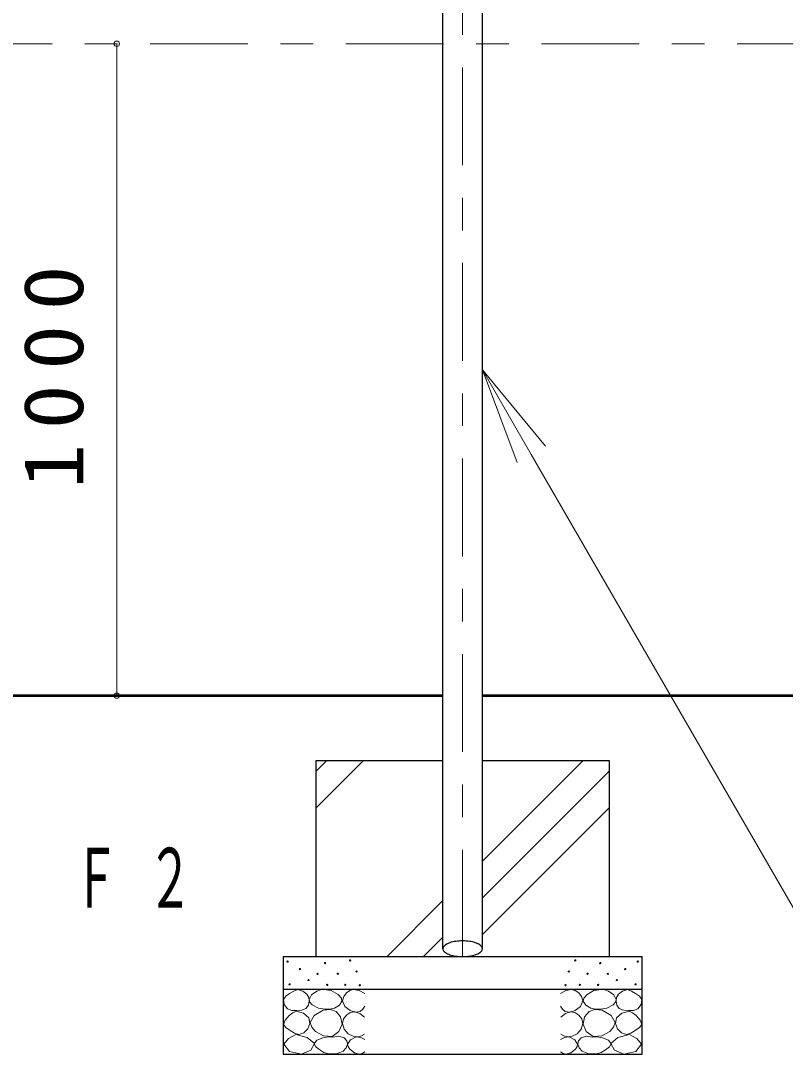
# Model space of a CAD drawing. Units: millimetres on the paper, scale 1:50. Extents: x 200 to 618, y 141 to 438.
# Drawn here: x 295.38 to 318.82, y 198.09 to 229.8 of the extents above; entities that cross this region are included whole.
import ezdxf

# ---------------------------------------------------------------- set-up
doc = ezdxf.new("R2010")
doc.units = ezdxf.units.MM
doc.linetypes.add('USER2', pattern=[6, 3, -1, 1, -1])
doc.layers.add('線', color=2, linetype='Continuous', lineweight=25)
doc.layers.add('補助', color=2, linetype='Continuous', lineweight=13)
doc.styles.add('ＭＳ ゴシック', font='')
doc.styles.get('ＭＳ ゴシック').set_extended_font_data('MS Gothic')

# ---------------------------------------------------------------- blocks, each defined once
blk = doc.blocks.new('dimension_origin')
at = {"color": 0, "linetype": 'Continuous', "lineweight": -2}
blk.add_circle((0, 0), 1.25, dxfattribs=at)

msp = doc.modelspace()

# ---------------------------------------------------------------- linework, layer by layer
at = {"layer": '線', "color": 1, "linetype": 'USER2', "lineweight": 13}
for p, q in [((308.929, 201.368), (308.929, 260.357)), ((368.343, 229.092), (248.436, 229.092)), ((308.929, 201.368), (308.929, 201.092))]:
    msp.add_line(p, q, dxfattribs=at)
at = {"layer": '線', "color": 7}
for p, q in [((308.324, 201.332), (308.324, 256.743)), ((309.534, 201.332), (309.534, 256.743)), ((304.429, 207.092), (304.429, 201.092)), ((308.324, 207.092), (304.429, 207.092)), ((313.429, 207.092), (309.534, 207.092)), ((313.429, 201.092), (313.429, 207.092)), ((308.324, 201.332), (308.324, 201.368)), ((309.534, 201.332), (309.534, 201.367)), ((303.429, 201.092), (303.429, 198.092)), ((303.429, 201.092), (314.429, 201.092)), ((314.429, 198.092), (314.429, 201.092)), ((303.429, 200.092), (314.429, 200.092)), ((303.429, 198.092), (314.429, 198.092))]:
    msp.add_line(p, q, dxfattribs=at)
at = {"layer": '線', "color": 7, "lineweight": 50}
for p, q in [((308.324, 209.092), (244.909, 209.092)), ((371.869, 209.092), (309.534, 209.092))]:
    msp.add_line(p, q, dxfattribs=at)
at = {"layer": '線', "color": 7, "lineweight": 13}
for p, q in [((309.534, 204.016), (312.61, 207.092)), ((309.534, 202.894), (313.429, 206.789)), ((309.534, 201.771), (313.429, 205.666))]:
    msp.add_line(p, q, dxfattribs=at)
at = {"layer": '線', "color": 7}
msp.add_lwpolyline([(309.534, 201.332), (309.532, 201.352), (309.525, 201.373), (309.514, 201.394), (309.498, 201.413), (309.478, 201.433), (309.453, 201.451), (309.425, 201.469), (309.393, 201.486), (309.357, 201.501), (309.318, 201.515), (309.276, 201.528), (309.232, 201.539), (309.185, 201.549), (309.136, 201.557), (309.086, 201.563), (309.034, 201.567), (308.982, 201.57), (308.929, 201.571), (308.877, 201.57), (308.824, 201.567), (308.773, 201.563), (308.722, 201.557), (308.674, 201.549), (308.627, 201.539), (308.582, 201.528), (308.541, 201.515), (308.502, 201.501), (308.466, 201.486), (308.434, 201.469), (308.405, 201.451), (308.381, 201.433), (308.361, 201.413), (308.345, 201.394), (308.334, 201.373), (308.327, 201.352), (308.324, 201.332), (308.327, 201.311), (308.334, 201.29), (308.345, 201.27), (308.361, 201.25), (308.381, 201.23), (308.405, 201.212), (308.434, 201.194), (308.466, 201.178), (308.502, 201.162), (308.541, 201.148), (308.582, 201.135), (308.627, 201.124), (308.674, 201.115), (308.722, 201.107), (308.773, 201.1), (308.824, 201.096), (308.877, 201.093), (308.929, 201.092), (308.982, 201.093), (309.034, 201.096), (309.086, 201.1), (309.136, 201.107), (309.185, 201.115), (309.232, 201.124), (309.276, 201.135), (309.318, 201.148), (309.357, 201.162), (309.393, 201.178), (309.425, 201.194), (309.453, 201.212), (309.478, 201.23), (309.498, 201.25), (309.514, 201.27), (309.525, 201.29), (309.532, 201.311)], close=True, dxfattribs=at)
at = {"layer": '補助'}
for p, q in [((298.324, 209.092), (298.324, 229.092)), ((309.534, 219.092), (311.034, 216.494)), ((311.467, 216.744), (309.534, 219.092)), ((310.601, 216.244), (309.534, 219.092)), ((311.034, 216.494), (319.927, 201.092)), ((306.324, 209.092), (297.324, 209.092)), ((304.429, 206.769), (304.752, 207.092)), ((304.429, 205.647), (305.875, 207.092)), ((306.61, 201.092), (308.324, 202.806)), ((307.733, 201.092), (308.324, 201.684))]:
    msp.add_line(p, q, dxfattribs=at)
for points in [[(303.878, 200.08), (303.749, 200.029), (303.625, 199.96), (303.508, 199.879), (303.435, 199.77), (303.455, 199.618), (303.555, 199.491), (303.692, 199.439), (303.847, 199.434), (303.999, 199.446), (304.126, 199.497), (304.201, 199.603), (304.227, 199.732), (304.21, 199.836), (304.151, 199.934), (304.028, 200.031)], [(304.667, 200.082), (304.569, 200.07), (304.456, 200.028), (304.297, 199.912), (304.224, 199.774), (304.241, 199.695), (304.315, 199.606), (304.505, 199.511), (304.705, 199.482), (304.852, 199.478), (305.002, 199.509), (305.154, 199.601), (305.229, 199.725), (305.21, 199.818), (305.116, 199.925), (304.902, 200.049)], [(313.192, 200.082), (313.29, 200.07), (313.403, 200.028), (313.562, 199.912), (313.635, 199.774), (313.618, 199.695), (313.543, 199.606), (313.354, 199.511), (313.154, 199.482), (313.007, 199.478), (312.857, 199.509), (312.705, 199.601), (312.63, 199.725), (312.649, 199.818), (312.743, 199.925), (312.957, 200.049)], [(313.98, 200.08), (314.11, 200.029), (314.234, 199.96), (314.351, 199.879), (314.424, 199.77), (314.404, 199.618), (314.304, 199.491), (314.166, 199.439), (314.012, 199.434), (313.86, 199.446), (313.733, 199.497), (313.658, 199.603), (313.632, 199.732), (313.649, 199.836), (313.708, 199.934), (313.831, 200.031)], [(304.413, 198.795), (304.665, 198.658), (304.932, 198.639), (305.137, 198.788), (305.234, 199.022), (305.189, 199.238), (305.051, 199.401), (304.874, 199.469), (304.651, 199.444), (304.376, 199.283), (304.256, 199.066), (304.309, 198.922)], [(313.446, 198.795), (313.194, 198.658), (312.927, 198.639), (312.721, 198.788), (312.624, 199.022), (312.67, 199.238), (312.808, 199.401), (312.985, 199.469), (313.208, 199.444), (313.483, 199.283), (313.603, 199.066), (313.55, 198.922)], [(303.828, 199.421), (303.721, 199.365), (303.612, 199.282), (303.483, 199.145), (303.435, 199.009), (303.507, 198.913), (303.638, 198.825), (303.77, 198.74), (303.904, 198.699), (304.057, 198.748), (304.183, 198.876), (304.245, 199.042), (304.214, 199.212), (304.051, 199.357)], [(314.031, 199.421), (314.138, 199.365), (314.247, 199.282), (314.376, 199.145), (314.424, 199.009), (314.351, 198.913), (314.221, 198.825), (314.088, 198.74), (313.955, 198.699), (313.802, 198.748), (313.676, 198.876), (313.614, 199.042), (313.645, 199.212), (313.808, 199.357)], [(303.811, 198.702), (303.585, 198.582), (303.449, 198.406), (303.618, 198.18), (303.987, 198.098), (304.274, 198.22), (304.383, 198.428), (304.167, 198.61)], [(304.953, 198.62), (304.803, 198.632), (304.64, 198.603), (304.461, 198.522), (304.375, 198.414), (304.429, 198.32), (304.548, 198.23), (304.677, 198.153), (304.824, 198.106), (305.061, 198.111), (305.267, 198.193), (305.361, 198.289), (305.402, 198.403), (305.381, 198.506), (305.299, 198.598), (305.131, 198.649)], [(312.905, 198.62), (313.056, 198.632), (313.219, 198.603), (313.398, 198.522), (313.484, 198.414), (313.43, 198.32), (313.311, 198.23), (313.181, 198.153), (313.035, 198.106), (312.798, 198.111), (312.592, 198.193), (312.498, 198.289), (312.457, 198.403), (312.478, 198.506), (312.559, 198.598), (312.727, 198.649)], [(314.048, 198.702), (314.274, 198.582), (314.41, 198.406), (314.24, 198.18), (313.872, 198.098), (313.585, 198.22), (313.476, 198.428), (313.692, 198.61)]]:
    msp.add_lwpolyline(points, close=True, dxfattribs=at)
for points in [[(305.929, 199.958), (305.761, 200.055), (305.587, 200.085), (305.475, 200.051), (305.372, 199.977), (305.282, 199.871), (305.245, 199.736), (305.318, 199.561), (305.479, 199.432), (305.645, 199.385), (305.79, 199.407), (305.871, 199.474), (305.929, 199.565)], [(311.929, 199.958), (312.098, 200.055), (312.272, 200.085), (312.384, 200.051), (312.487, 199.977), (312.576, 199.871), (312.614, 199.736), (312.54, 199.561), (312.379, 199.432), (312.213, 199.385), (312.069, 199.407), (311.988, 199.474), (311.929, 199.565)], [(305.923, 199.236), (305.78, 199.345), (305.619, 199.394), (305.485, 199.37), (305.365, 199.293), (305.278, 199.177), (305.245, 199.033), (305.298, 198.861), (305.422, 198.722), (305.575, 198.645), (305.727, 198.627), (305.83, 198.656), (305.923, 198.71)], [(311.936, 199.236), (312.079, 199.345), (312.24, 199.394), (312.374, 199.37), (312.493, 199.293), (312.581, 199.177), (312.614, 199.033), (312.561, 198.861), (312.436, 198.722), (312.284, 198.645), (312.132, 198.627), (312.029, 198.656), (311.936, 198.71)], [(305.929, 198.545), (305.809, 198.611), (305.663, 198.627), (305.489, 198.541), (305.403, 198.406), (305.416, 198.332), (305.473, 198.247), (305.616, 198.138), (305.765, 198.101), (305.851, 198.122), (305.929, 198.165)], [(311.929, 198.545), (312.05, 198.611), (312.196, 198.627), (312.37, 198.541), (312.455, 198.406), (312.443, 198.332), (312.386, 198.247), (312.242, 198.138), (312.094, 198.101), (312.008, 198.122), (311.929, 198.165)]]:
    msp.add_lwpolyline(points, dxfattribs=at)
for centre in [(303.562, 200.936), (303.942, 200.708), (304.709, 200.891), (305.478, 200.974), (312.381, 200.974), (313.15, 200.891), (313.917, 200.708), (314.297, 200.936), (304.48, 200.562), (305.099, 200.563), (305.678, 200.633), (312.181, 200.633), (312.759, 200.563), (313.378, 200.562), (303.625, 200.239), (304.202, 200.372), (304.778, 200.22), (305.332, 200.223), (305.775, 200.212), (312.084, 200.212), (312.527, 200.223), (313.081, 200.22), (313.657, 200.372), (314.234, 200.239)]:
    msp.add_circle(centre, 0.02, dxfattribs=at)

# ---------------------------------------------------------------- block references
at = {"layer": '補助', "xscale": 0.0667, "yscale": 0.0667}
for p, rotation in [((298.324, 229.092), 270), ((298.324, 209.092), 90)]:
    msp.add_blockref('dimension_origin', p, dxfattribs=dict(at, rotation=rotation))

# ---------------------------------------------------------------- texts
at = {"layer": '補助', "insert": (297.324, 219.092), "char_height": 1.833, "attachment_point": 8, "rotation": 90, "style": 'ＭＳ ゴシック'}
msp.add_mtext('\\T1.33;\\W1.1;1000', dxfattribs=at)
at = {"layer": '補助', "insert": (297.013, 204.425), "char_height": 1.833, "attachment_point": 1, "style": 'ＭＳ ゴシック'}
msp.add_mtext('\\T1.64;\\W0.55;Ｆ２', dxfattribs=at)

doc.saveas('drawing.dxf')
